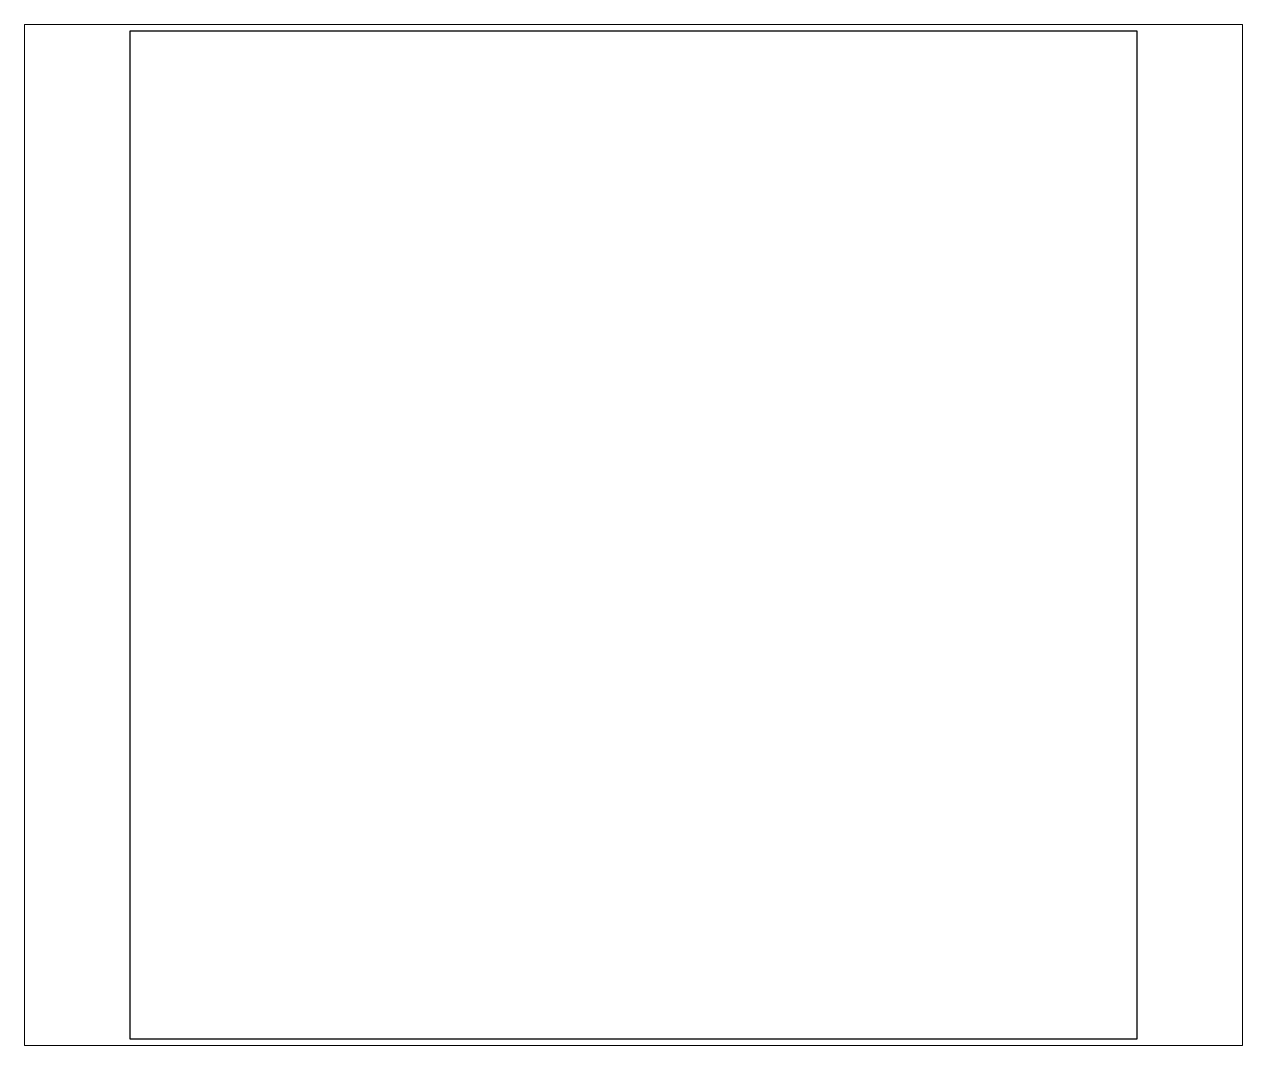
# Paper-space layout 'Layout1' of a CAD drawing. Header units: millimetres. Extents: x 24 to 219, y 20 to 184.
# The model-space entities are those that its viewports show. They can reach past a viewport. Long polylines and large blocks are cut down to what shows.
import ezdxf

# ---------------------------------------------------------------- set-up
doc = ezdxf.new("R2010")
doc.units = ezdxf.units.MM

msp = doc.modelspace()

# ---------------------------------------------------------------- linework, layer by layer
for p, q in [((40, 40), (0, 40)), ((0, 40), (0, 0)), ((40, 0), (40, 40)), ((0, 0), (40, 0))]:
    msp.add_line(p, q)

psp = doc.layouts.get("Layout1")

# ---------------------------------------------------------------- viewports
at = {"layer": '0'}
psp.add_viewport(center=(121.91, 102.16), size=(195.05, 163.45), view_center_point=(20.002, 20.002), view_height=40.53863, dxfattribs=at)

doc.saveas('drawing.dxf')
